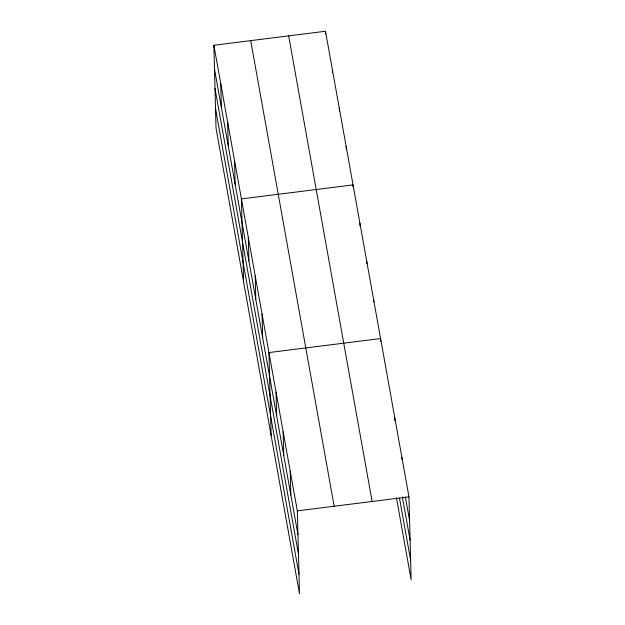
<?xml version="1.0" encoding="UTF-8"?>
<svg xmlns="http://www.w3.org/2000/svg" width="625" height="625" viewBox="0 0 625 625"><rect width="100%" height="100%" fill="white"/><g stroke="black" fill="none" stroke-linecap="round" stroke-linejoin="round"><path stroke-width="0.94" d="M213.867 45.258L297.328 510.867L299.5 593.75L216.031 128.141L213.867 45.258L325.5 31.25L408.969 496.859L411.133 579.742L396.438 497.766M297.328 510.867L408.969 496.859M405.367 497.031L409.586 520.586M402.328 496.766L410.094 540.109M399.477 498.031L410.625 560.219M288.664 35.875L372.125 501.484M250.703 40.633L334.164 506.242M214.484 68.984L297.945 534.594M215 88.508L298.461 554.117M215.523 108.617L298.984 574.227M401.867 457.281L401.922 459.18M394.773 417.703L394.852 420.555M380.664 341.398L380.586 338.555L268.953 352.562L271.117 435.445M373.703 300.141L373.75 302.039M366.82 261.727L366.867 263.625M359.93 223.312L360.008 226.164M353.094 186.797L353.047 184.898L241.406 198.906L243.578 281.789M346.156 146.492L346.234 149.336M339.273 108.078L339.352 110.922M332.391 69.664L332.461 72.508M325.5 31.25L325.578 34.094M290.234 471.289L290.852 495.016M283.141 431.711L283.758 455.445M276.047 392.133L276.664 415.867M262.062 314.148L262.688 337.875M255.18 275.734L255.797 299.461M248.289 237.32L248.914 261.047M234.523 160.492L235.141 184.227M227.633 122.086L228.258 145.812M220.75 83.672L221.375 107.398"/></g></svg>
